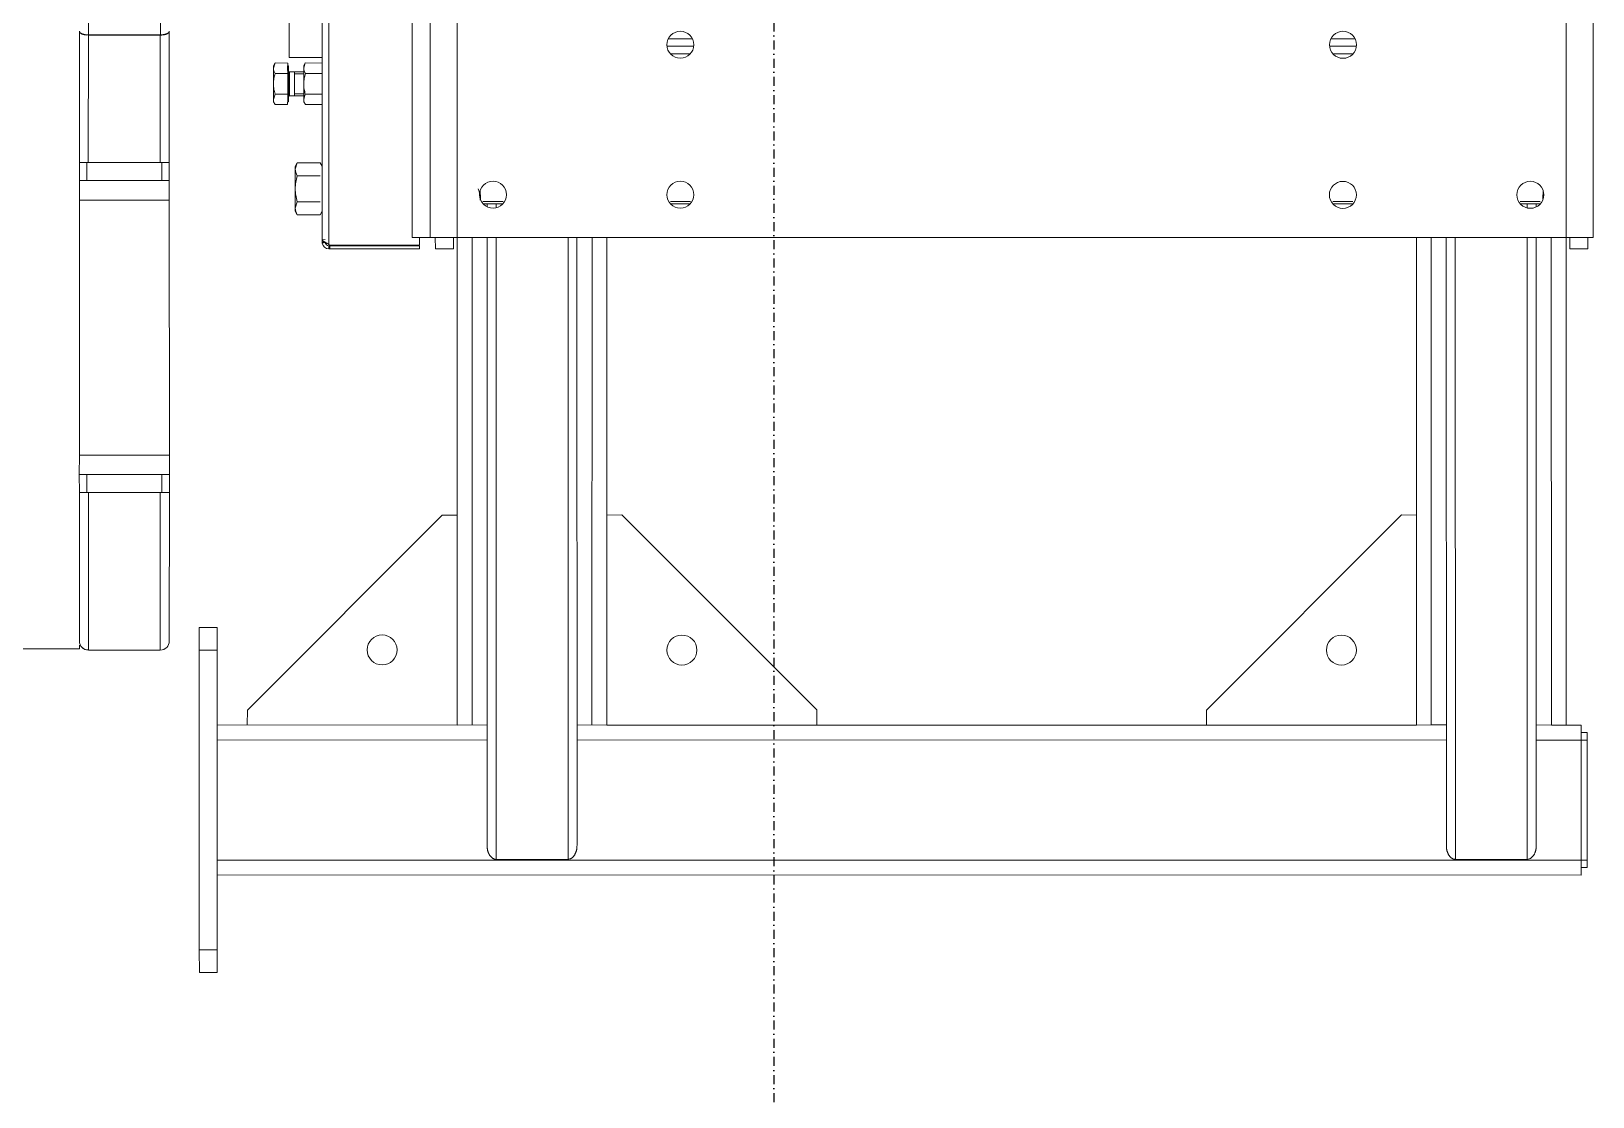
# Model space of a CAD drawing. Header units: millimetres. Extents: x 2179 to 48742, y 3478 to 161002.
# Drawn here: x 34574 to 35616, y 136601 to 137311 of the extents above; entities that cross this region are included whole.
import ezdxf

# ---------------------------------------------------------------- set-up
doc = ezdxf.new("R2010")
doc.units = ezdxf.units.MM
doc.linetypes.add('1_Čerchovaná 6_0mm', pattern=[12, 6, -3, 0, -3])
doc.layers.add('0-1', color=7, linetype='Continuous', lineweight=9)
doc.layers.add('2966-1_navrh dispozice stroju-HK_02_dwg-1', color=7, linetype='Continuous', lineweight=9, true_color=0x919191)
doc.layers.add('S-GRID-1', color=9, linetype='1_Čerchovaná 6_0mm', lineweight=25, true_color=0x808080)

# ---------------------------------------------------------------- blocks, each defined once
blk = doc.blocks.new('2966-1_navrh dispozice stroju-HK_02_dwg-876232-1NP _ stroje')
at = {"layer": '0-1'}
for p, q in [((-55644.1, 55864.5), (-55649.2, 55867.6)), ((-55650.7, 55850.7), (-55643.8, 55862.2)), ((-55649.4, 55849.9), (-55642.4, 55861.4)), ((-55644.5, 55852.5), (-55646.9, 55854)), ((-55643.8, 55859.1), (-55642.1, 55858)), ((-55624.5, 55847.5), (-55277.1, 55638.7)), ((-55808.7, 55798.3), (-55800.4, 55812.1)), ((-55795.7, 55810.3), (-55804.9, 55795)), ((-55799.5, 55794.3), (-55792.5, 55805.8)), ((-55308, 55587.3), (-55655.5, 55796.1)), ((-55715.1, 55743.6), (-55708.2, 55755.1)), ((-55713.7, 55742.8), (-55706.8, 55754.3)), ((-55335.7, 55697.2), (-55340.8, 55688.7)), ((-55368.3, 55623.5), (-55667.2, 55126.4)), ((-55382.1, 55620.1), (-55387.2, 55611.5)), ((-56036.4, 55419.5), (-56028.1, 55433.3)), ((-56023.4, 55431.5), (-56032.6, 55416.2)), ((-56027.2, 55415.5), (-56020.3, 55427)), ((-55942.8, 55364.8), (-55935.9, 55376.3)), ((-55941.5, 55364), (-55934.6, 55375.5)), ((-55954.3, 55299), (-55606.9, 55090.2)), ((-56014.5, 55259.9), (-56009.4, 55256.9)), ((-56007.2, 55257.6), (-56000.3, 55269.1)), ((-56005.9, 55256.8), (-55999, 55268.3)), ((-56002.7, 55258.1), (-56004.5, 55259.2)), ((-56001.4, 55264.3), (-55999, 55262.9)), ((-55637.8, 55038.7), (-55985.2, 55247.6)), ((-56135.6, 55209.7), (-56141.4, 55200)), ((-56141.8, 55199), (-56145, 55193.7)), ((-56151.8, 55182.7), (-56147.5, 55190)), ((-56130.2, 55192.1), (-56133.4, 55186.8)), ((-56077.8, 55173.3), (-56085.7, 55160.2)), ((-56039.6, 55154.3), (-56040.6, 55152.6)), ((-56037.9, 55153.3), (-56038.6, 55151.4)), ((-55665.4, 55148.7), (-55670.6, 55140.1)), ((-56137.3, 55091.6), (-56212.3, 55136.7)), ((-56168.2, 55040.2), (-56243.2, 55085.3)), ((-56169.5, 55041), (-56241.6, 55084.3)), ((-56115.8, 55078.7), (-56146.7, 55027.3)), ((-55711.8, 55071.6), (-55716.9, 55063)), ((-55970.1, 54991.2), (-56001, 54939.7)), ((-55861.8, 54919), (-55951.8, 54973.1)), ((-55842.2, 54951.6), (-55848.4, 54941.3)), ((-55919.5, 54890.7), (-55977.5, 54925.6))]:
    blk.add_line(p, q, dxfattribs=at)
at = {"layer": '0-1', "flags": 128}
for points in [[(-56004.8, 55215), (-56010.9, 55204.7), (-56739.5, 55642.6), (-56733.3, 55652.9), (-56004.8, 55215), (-55995.5, 55230.4), (-55614.2, 55864.7), (-55605, 55880.1), (-56333.5, 56318), (-56342.7, 56302.6), (-56071, 56139.3)], [(-55885.9, 56028), (-55614.2, 55864.7), (-55335.7, 55697.2), (-55330.5, 55705.8), (-55322, 55700.6), (-55319.9, 55704.1)], [(-55606.8, 55877.1), (-55600.3, 55873.2), (-55606.5, 55862.9), (-55613, 55866.8)], [(-55619.4, 55856.1), (-55340.8, 55688.7), (-55346, 55680.1)], [(-55652.4, 55801.2), (-55297.1, 55587.7), (-55272.3, 55628.8), (-55627.6, 55842.4)], [(-55376.9, 55628.7), (-55382.1, 55620.1), (-55660.6, 55787.5)], [(-55944, 55316.1), (-55665.4, 55148.7), (-55387.2, 55611.5), (-55665.8, 55779)], [(-55251.3, 55662.9), (-55253.4, 55659.4), (-55322, 55700.6), (-55337.4, 55674.9)], [(-55249.1, 55656.9), (-55247.1, 55660.3), (-55251.3, 55662.9), (-55319.9, 55704.1), (-55324.2, 55706.6), (-55326.3, 55703.2)], [(-55507.2, 55683.6), (-55512.4, 55675.1), (-55467.9, 55496.7), (-55459.3, 55491.5)], [(-55713.7, 54874.3), (-55244.8, 55654.3), (-55253.4, 55659.4), (-55722.2, 54879.5), (-55790.8, 54920.7), (-55698.1, 55075)], [(-57083.8, 55590.6), (-57650.5, 54647.8), (-56457, 53930.4), (-55890.3, 54873.2), (-55892.4, 54874.4)], [(-56783.2, 55472.9), (-56710.3, 55429.1), (-56735, 55387.9), (-56237.9, 55089.1), (-56213.2, 55130.3), (-56710.3, 55429.1), (-56735, 55387.9), (-56807.9, 55431.7)], [(-55799.4, 54925.9), (-55716.9, 55063), (-55995.5, 55230.4), (-56267.2, 55393.7)], [(-56008.4, 55209), (-56004.1, 55206.4), (-56034.9, 55155.1), (-56035.7, 55154.7), (-56210.4, 55259.7), (-56210.5, 55261), (-56182.4, 55307.8)], [(-55949.1, 55307.6), (-55670.6, 55140.1), (-55675.7, 55131.6)], [(-55982.1, 55252.7), (-55626.8, 55039.1), (-55602.1, 55080.3), (-55957.4, 55293.9)], [(-55593.3, 55268.7), (-55601.9, 55273.8), (-55780.3, 55229.4), (-55785.4, 55220.8)], [(-56246, 55250.4), (-56156, 55196.3), (-56144.7, 55215.1)], [(-56210.6, 55257.1), (-56211.6, 55255.3), (-56211.4, 55255.2), (-56209.8, 55254.2), (-56040.8, 55152.7), (-56039.2, 55151.7), (-56038.5, 55152.8)], [(-55706.6, 55080.1), (-55711.8, 55071.6), (-55990.3, 55239)], [(-55996.8, 55228.3), (-55990.3, 55224.4), (-55996.5, 55214.1), (-56003, 55218)], [(-56141.6, 55213.2), (-56147.4, 55203.6), (-56144.9, 55200.9)], [(-56142.9, 55199.7), (-56146.1, 55194.4), (-56147.8, 55191.4), (-56134.1, 55183.2), (-56132.4, 55186.1), (-56146.1, 55194.4), (-56132.4, 55186.1), (-56129.2, 55191.4)], [(-56127.1, 55190.2), (-56136, 55195.6), (-56144.9, 55200.9), (-56146.3, 55201.7), (-56147.4, 55203.6)], [(-56117.8, 55199), (-56123.6, 55189.3), (-56125.8, 55189.4), (-56127.1, 55190.2), (-56129.6, 55192.9), (-56123.8, 55202.5)], [(-56034.5, 55154.8), (-56034.9, 55154.2), (-56033.2, 55153.2), (-56032.8, 55153.8), (-56001.9, 55205.1), (-56003.7, 55206.2), (-56034.5, 55154.8), (-56032.8, 55153.8)], [(-56157.8, 55186.3), (-56156.7, 55184.4), (-56155.4, 55183.6), (-56146.4, 55178.2), (-56137.5, 55172.9), (-56136.2, 55172.1), (-56134, 55172), (-56129.7, 55179.2), (-56132.6, 55181), (-56135.6, 55182.8), (-56141.6, 55186.4), (-56147.5, 55190), (-56150.5, 55191.7), (-56153.4, 55193.5), (-56157.8, 55186.3), (-56155.4, 55183.6)], [(-56151.8, 55192.6), (-56151.6, 55193), (-56131, 55180.6), (-56131.3, 55180.2)], [(-56137.5, 55172.9), (-56140, 55175.6), (-56135.6, 55182.8)], [(-56082.6, 55177.8), (-56085.2, 55177.8), (-56093.1, 55164.7), (-56090.1, 55161.3)], [(-56056.9, 55162.3), (-56055.6, 55160), (-56063.4, 55146.8), (-56066.1, 55146.9), (-56067.9, 55147.9), (-56079, 55154.6), (-56090.1, 55161.3), (-56091.8, 55162.3), (-56093.1, 55164.7)], [(-56063, 55164.4), (-56070.9, 55151.3), (-56067.9, 55147.9)], [(-55836.9, 55135.1), (-55842.1, 55126.5), (-55797.6, 54948.2), (-55789.1, 54943)], [(-56140.4, 55086.5), (-56213.3, 55130.3), (-56238, 55089.2), (-56165.1, 55045.3)], [(-56127, 55085.4), (-56137.3, 55091.6), (-56139.8, 55087.3), (-56165.6, 55044.5), (-56155.3, 55038.3), (-56157.9, 55034), (-56168.2, 55040.2), (-56165.6, 55044.5)], [(-56139.8, 55087.3), (-56129.6, 55081.2), (-56155.3, 55038.3)], [(-56129.6, 55081.2), (-56127, 55085.4), (-56115.8, 55078.7), (-55970.1, 54991.2), (-55959, 54984.5), (-55948.7, 54978.3), (-55951.3, 54974)], [(-56157.9, 55034), (-56146.7, 55027.3), (-56001, 54939.7), (-55989.9, 54933)], [(-55959, 54984.5), (-55961.6, 54980.2), (-55987.3, 54937.3), (-55977, 54931.1), (-55979.6, 54926.9)], [(-55961.6, 54980.2), (-55951.3, 54974), (-55977, 54931.1)], [(-55948.7, 54978.3), (-55863.9, 54927.3), (-55887.9, 54941.7)], [(-55670.8, 54848.6), (-55677, 54838.3), (-55848.4, 54941.3), (-55861.3, 54949.1), (-55855.1, 54959.3)], [(-55677, 54838.3), (-55664.1, 54830.6), (-55658, 54840.9), (-55670.8, 54848.6), (-55842.2, 54951.6), (-55855.1, 54959.3)], [(-55987.3, 54937.3), (-55989.9, 54933), (-55979.6, 54926.9), (-55894.8, 54875.9), (-55918.8, 54890.3)], [(-55976.5, 54932), (-55886.5, 54877.9), (-55861.8, 54919), (-55886.5, 54877.9)]]:
    blk.add_lwpolyline(points, dxfattribs=at)
at = {"layer": '0-1'}
for centre, radius in [((-55651, 55858.8), 9), ((-55801.1, 55803.2), 9), ((-55715.4, 55751.6), 9), ((-55455.8, 55594.4), 10), ((-56028.9, 55424.3), 9), ((-55943.2, 55372.8), 9), ((-56007.6, 55265.7), 9), ((-55682.5, 55217.3), 10), ((-55785.6, 55045.9), 10)]:
    blk.add_circle(centre, radius, dxfattribs=at)
for centre, radius, start, end in [((-56020.6, 55236.6), 23.1, 59.6424, 78.593), ((-56141.6, 55206.8), 6.77, 240.6539, 271.7097), ((-56148.4, 55191.8), 0.6, 238.9896, 328.9896), ((-56123.8, 55196.1), 6.77, 240.6539, 271.7097), ((-56152, 55189.5), 6.77, 240.6539, 271.7097), ((-56133.6, 55182.9), 0.6, 148.9896, 238.9896), ((-56134.2, 55178.8), 6.77, 240.6539, 271.7097), ((-56086, 55168.7), 8.47, 240.6539, 271.7097), ((-56063.7, 55155.3), 8.47, 240.6539, 271.7097), ((-56040.4, 55153.4), 0.882, 244.1285, 258.2536), ((-56036.9, 55155.5), 4.43, 239.0104, 247.2387), ((-56036.9, 55155.5), 4.41, 247.2595, 328.9896), ((-56036.9, 55155.5), 2.41, 247.2595, 328.9896), ((-55866.9, 54922.1), 6, 328.9896, 58.9896), ((-55866.9, 54922.1), 6, 328.9896, 58.9896), ((-55891.7, 54881), 6, 238.9896, 328.9896), ((-55891.6, 54881), 6, 238.9896, 328.9896)]:
    blk.add_arc(centre, radius, start, end, dxfattribs=at)
for points, knots in [([(-55272.3, 55628.8), (-55272.1, 55629.2), (-55271.9, 55629.8), (-55271.8, 55630.6), (-55271.7, 55631.3), (-55271.8, 55631.9), (-55272, 55632.5), (-55272.1, 55633.1), (-55272.4, 55633.7), (-55272.6, 55634.2), (-55272.9, 55634.7), (-55273.2, 55635.1), (-55273.6, 55635.6), (-55273.9, 55636), (-55274.2, 55636.3), (-55274.5, 55636.7), (-55274.9, 55637), (-55275.2, 55637.3), (-55275.6, 55637.6), (-55275.9, 55637.9), (-55276.4, 55638.2), (-55276.8, 55638.5), (-55277.1, 55638.7)], [0, 0, 0, 0, 0.106534, 0.159894, 0.213178, 0.26614, 0.318468, 0.369843, 0.419991, 0.468705, 0.515862, 0.561412, 0.605371, 0.647803, 0.688809, 0.728516, 0.767064, 0.804603, 0.841289, 0.877278, 0.912727, 1, 1, 1, 1]), ([(-55308, 55587.3), (-55307.9, 55587.2), (-55307.6, 55587), (-55307.1, 55586.8), (-55306.7, 55586.6), (-55306.3, 55586.4), (-55305.9, 55586.2), (-55305.5, 55586.1), (-55305.1, 55585.9), (-55304.6, 55585.8), (-55304.1, 55585.7), (-55303.6, 55585.6), (-55303.1, 55585.5), (-55302.5, 55585.4), (-55302, 55585.4), (-55301.4, 55585.4), (-55300.8, 55585.5), (-55300.2, 55585.6), (-55299.6, 55585.7), (-55299, 55586), (-55298.4, 55586.3), (-55297.7, 55586.8), (-55297.3, 55587.3), (-55297.1, 55587.7)], [0, 0, 0, 0, 0.052212, 0.087275, 0.122724, 0.158713, 0.195399, 0.232939, 0.271486, 0.311193, 0.352199, 0.394631, 0.438589, 0.48414, 0.531296, 0.58001, 0.630158, 0.681533, 0.73386, 0.786822, 0.840106, 0.893466, 1, 1, 1, 1]), ([(-56141.4, 55200), (-56140.6, 55199.2), (-56138.9, 55197.5), (-56137, 55196.2), (-56136, 55195.6)], [0, 0, 0, 0, 0.501085, 1, 1, 1, 1]), ([(-56136, 55195.6), (-56135, 55194.9), (-56132.9, 55193.9), (-56130.7, 55193.2), (-56129.6, 55192.9)], [0, 0, 0, 0, 0.501592, 1, 1, 1, 1]), ([(-56151.8, 55182.7), (-56151, 55181.9), (-56149.4, 55180.2), (-56147.5, 55178.8), (-56146.4, 55178.2)], [0, 0, 0, 0, 0.501105, 1, 1, 1, 1]), ([(-56146.4, 55178.2), (-56145.4, 55177.6), (-56143.3, 55176.6), (-56141.1, 55175.9), (-56140, 55175.6)], [0, 0, 0, 0, 0.501649, 1, 1, 1, 1]), ([(-56085.7, 55160.2), (-56084.7, 55159.1), (-56082.6, 55157.1), (-56080.2, 55155.4), (-56079, 55154.6)], [0, 0, 0, 0, 0.498414, 1, 1, 1, 1]), ([(-56079, 55154.6), (-56077.7, 55153.9), (-56075.1, 55152.6), (-56072.3, 55151.7), (-56070.9, 55151.3)], [0, 0, 0, 0, 0.498882, 1, 1, 1, 1]), ([(-56040.6, 55152.6), (-56040.4, 55152.5), (-56040.2, 55152.5), (-56039.8, 55152.6), (-56039.5, 55152.7), (-56039.2, 55152.8), (-56038.9, 55152.9), (-56038.5, 55153.1), (-56038.1, 55153.3), (-56037.8, 55153.5), (-56037.4, 55153.7), (-56037, 55153.9), (-56036.4, 55154.3), (-56036, 55154.6), (-56035.7, 55154.7)], [0, 0, 0, 0, 0.0917, 0.143299, 0.199902, 0.261596, 0.328321, 0.40007, 0.47647, 0.55688, 0.640784, 0.727803, 0.817213, 1, 1, 1, 1]), ([(-56213.3, 55130.3), (-56213.2, 55130.5), (-56213.1, 55130.7), (-56212.9, 55131), (-56212.7, 55131.3), (-56212.6, 55131.6), (-56212.5, 55131.8), (-56212.4, 55132.1), (-56212.3, 55132.3), (-56212.2, 55132.6), (-56212.1, 55132.9), (-56212, 55133.2), (-56211.9, 55133.6), (-56211.8, 55134), (-56211.7, 55134.4), (-56211.7, 55134.8), (-56211.6, 55135.2), (-56211.7, 55135.6), (-56211.7, 55135.8), (-56211.8, 55136.1), (-56211.9, 55136.3), (-56212, 55136.4), (-56212.1, 55136.6), (-56212.2, 55136.7), (-56212.3, 55136.7)], [0, 0, 0, 0, 0.076146, 0.115859, 0.157642, 0.202363, 0.244897, 0.285182, 0.322973, 0.363942, 0.408595, 0.457443, 0.510936, 0.56934, 0.632534, 0.699736, 0.75761, 0.804574, 0.839465, 0.873584, 0.906657, 0.938598, 0.964552, 1, 1, 1, 1]), ([(-56213.2, 55130.3), (-56213.1, 55130.4), (-56213, 55130.7), (-56212.8, 55131), (-56212.7, 55131.2), (-56212.5, 55131.5), (-56212.4, 55131.8), (-56212.3, 55132), (-56212.2, 55132.3), (-56212.1, 55132.6), (-56212, 55132.9), (-56211.9, 55133.2), (-56211.8, 55133.5), (-56211.7, 55133.9), (-56211.6, 55134.4), (-56211.6, 55134.8), (-56211.6, 55135.2), (-56211.6, 55135.5), (-56211.6, 55135.8), (-56211.7, 55136), (-56211.8, 55136.2), (-56211.9, 55136.4), (-56212.1, 55136.6), (-56212.2, 55136.7), (-56212.2, 55136.7)], [0, 0, 0, 0, 0.076146, 0.115859, 0.157642, 0.202363, 0.244897, 0.285182, 0.322973, 0.363942, 0.408595, 0.457443, 0.510936, 0.56934, 0.632534, 0.699736, 0.75761, 0.804574, 0.839465, 0.873584, 0.906657, 0.938598, 0.964552, 1, 1, 1, 1]), ([(-56243.2, 55085.3), (-56243.2, 55085.3), (-56243, 55085.2), (-56242.8, 55085.2), (-56242.6, 55085.2), (-56242.4, 55085.2), (-56242.1, 55085.2), (-56241.9, 55085.3), (-56241.6, 55085.4), (-56241.2, 55085.6), (-56240.9, 55085.9), (-56240.5, 55086.1), (-56240.2, 55086.4), (-56240, 55086.7), (-56239.7, 55086.9), (-56239.5, 55087.1), (-56239.3, 55087.4), (-56239.1, 55087.6), (-56239, 55087.8), (-56238.8, 55088), (-56238.6, 55088.3), (-56238.4, 55088.5), (-56238.2, 55088.8), (-56238.1, 55089), (-56238, 55089.2)], [0, 0, 0, 0, 0.035448, 0.061402, 0.093343, 0.126416, 0.160535, 0.195426, 0.24239, 0.300264, 0.367466, 0.43066, 0.489064, 0.542557, 0.591405, 0.636058, 0.677027, 0.714818, 0.755103, 0.797637, 0.842358, 0.884141, 0.923854, 1, 1, 1, 1]), ([(-56243.2, 55085.3), (-56243.1, 55085.2), (-56243, 55085.2), (-56242.7, 55085.1), (-56242.5, 55085.1), (-56242.3, 55085.1), (-56242.1, 55085.2), (-56241.8, 55085.3), (-56241.5, 55085.4), (-56241.2, 55085.6), (-56240.8, 55085.8), (-56240.5, 55086.1), (-56240.1, 55086.4), (-56239.9, 55086.6), (-56239.6, 55086.9), (-56239.4, 55087.1), (-56239.2, 55087.3), (-56239.1, 55087.5), (-56238.9, 55087.7), (-56238.7, 55088), (-56238.5, 55088.2), (-56238.4, 55088.5), (-56238.2, 55088.8), (-56238, 55089), (-56237.9, 55089.1)], [0, 0, 0, 0, 0.035448, 0.061402, 0.093343, 0.126416, 0.160535, 0.195426, 0.24239, 0.300264, 0.367466, 0.43066, 0.489064, 0.542557, 0.591405, 0.636058, 0.677027, 0.714818, 0.755103, 0.797637, 0.842358, 0.884141, 0.923854, 1, 1, 1, 1]), ([(-55602.1, 55080.3), (-55601.8, 55080.6), (-55601.6, 55081.3), (-55601.5, 55082.1), (-55601.5, 55082.7), (-55601.5, 55083.4), (-55601.7, 55084), (-55601.9, 55084.6), (-55602.1, 55085.1), (-55602.4, 55085.7), (-55602.7, 55086.2), (-55603, 55086.6), (-55603.3, 55087), (-55603.6, 55087.4), (-55603.9, 55087.8), (-55604.3, 55088.2), (-55604.6, 55088.5), (-55604.9, 55088.8), (-55605.3, 55089.1), (-55605.6, 55089.3), (-55606.1, 55089.7), (-55606.6, 55090), (-55606.9, 55090.2)], [0, 0, 0, 0, 0.106534, 0.159894, 0.213178, 0.26614, 0.318468, 0.369843, 0.419991, 0.468705, 0.515862, 0.561412, 0.605371, 0.647803, 0.688809, 0.728516, 0.767064, 0.804603, 0.841289, 0.877278, 0.912727, 1, 1, 1, 1]), ([(-55637.8, 55038.7), (-55637.6, 55038.6), (-55637.3, 55038.5), (-55636.8, 55038.2), (-55636.5, 55038), (-55636.1, 55037.9), (-55635.7, 55037.7), (-55635.2, 55037.5), (-55634.8, 55037.4), (-55634.3, 55037.3), (-55633.8, 55037.1), (-55633.3, 55037), (-55632.8, 55037), (-55632.3, 55036.9), (-55631.7, 55036.9), (-55631.1, 55036.9), (-55630.5, 55036.9), (-55629.9, 55037.1), (-55629.3, 55037.2), (-55628.7, 55037.5), (-55628.1, 55037.8), (-55627.4, 55038.3), (-55627, 55038.8), (-55626.8, 55039.1)], [0, 0, 0, 0, 0.052212, 0.087275, 0.122724, 0.158713, 0.195399, 0.232939, 0.271486, 0.311193, 0.352199, 0.394631, 0.438589, 0.48414, 0.531296, 0.58001, 0.630158, 0.681533, 0.73386, 0.786822, 0.840106, 0.893466, 1, 1, 1, 1])]:
    blk.add_open_spline(points, degree=3, knots=knots, dxfattribs=at)

msp = doc.modelspace()

# ---------------------------------------------------------------- linework, layer by layer
at = {"layer": 'S-GRID-1'}
msp.add_line((35069.8, 158068.3), (35069.8, 120650.8), dxfattribs=at)

# ---------------------------------------------------------------- block references
at = {"layer": '2966-1_navrh dispozice stroju-HK_02_dwg-1', "rotation": 301.0103595051887}
msp.add_blockref('2966-1_navrh dispozice stroju-HK_02_dwg-876232-1NP _ stroje', (16370.5, 60726.8), dxfattribs=at)

doc.saveas('drawing.dxf')
